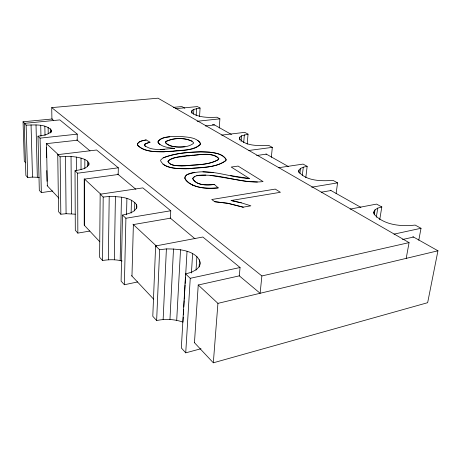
<?xml version="1.0" encoding="UTF-8"?>
<svg xmlns="http://www.w3.org/2000/svg" width="461" height="461" viewBox="0 0 461 461"><rect width="100%" height="100%" fill="white"/><g stroke="black" fill="none" stroke-linecap="round" stroke-linejoin="round"><path stroke-width="0.69" d="M84.553 225.521L84.565 179.104L118.195 174.489L118.316 167.798L96.597 150.009L57.752 154.637L58.547 211.703L60.835 214.244L66.084 213.714L75.276 214.186M84.836 168.789L84.841 159.437C77.039 156.262 68.389 156.043 60.109 156.832L57.752 154.637M87.509 166.813L87.521 161.102L84.841 159.437M88.869 165.113L88.875 162.964L87.521 161.102M131.967 276.07L133.373 224.576L170.414 218.197L170.766 210.758L142.847 187.886L100.17 194.225L99.611 257.273L102.532 260.511C109.009 259.468 115.751 259.33 122.136 260.995M102.532 260.511L103.195 197.054L100.17 194.225M108.341 259.785L109.211 196.484C118.563 196.703 130.4 196.651 136.663 204.742L136.923 207.254C134.491 212.74 127.726 213.841 122.493 215.068L121.099 281.112L124.378 284.754L137.649 281.942M114.345 259.774L115.423 196.536M120.16 260.477L121.45 197.204M124.378 284.754L125.911 218.255L122.493 215.068M126.533 214.832L126.913 198.449M131.126 213.063L131.46 200.189M134.554 210.954L134.791 202.333M136.56 208.309L136.663 204.742M145.042 144.431L144.645 145.664L144.696 144.379L145.244 143.815L150.004 142.195L146.12 139.931C143.146 140.709 138.617 140.882 137.384 144.212L137.845 145.636C147.249 153.594 161.045 151.669 172.46 151.41C180.856 149.364 195.032 151.663 200.466 143.832C197.141 136.94 187.091 137.309 180.505 136.421C173.255 136.952 162.652 135.194 157.99 141.867L158.411 143.117C162.641 147.301 169.089 147.716 174.679 148.402C165.05 148.696 152.608 151.951 144.518 145.371L145.244 143.815L150.004 142.195M194.467 342.702L198.236 285.013L239.317 275.862L240.054 267.507L202.84 237.023L155.611 245.972L152.793 316.286L156.642 320.556C165.349 318.66 174.523 319.156 182.942 322.095L183.236 317.093M156.642 320.556L159.644 249.741L155.611 245.972M163.136 319.525L166.398 248.911C177.502 248.928 197.141 249.868 200.443 263.145L199.388 266.504L196.426 269.576L191.73 272.128L185.604 273.972L181.329 347.951L185.731 352.838L201.008 348.741M88.875 162.964L88.777 164.894C85.7 169.216 79.828 169.786 75.016 170.749L75.304 230.293L77.84 233.11L89.803 231.059M169.965 319.45L173.503 248.905M176.707 320.32L180.528 249.735M191.932 113.227L192.093 110.381L193.856 109.361L200.074 108.041L199.555 116.627M193.574 114.328L193.856 109.361M183.357 314.949L183.685 309.233M183.812 307.089L184.181 300.653M184.267 299.224L184.636 292.793M184.723 291.364L185.091 284.933M185.178 283.503L185.547 277.073M185.674 274.929L187.033 251.349M196.161 115.74L196.582 108.566M185.731 352.838L190.243 278.306L185.604 273.972M191.43 273.016L192.612 253.648M196.034 270.065L196.893 256.5M199.112 266.919L199.578 259.739M305.804 177.681L307.159 166.317L303.286 167.199L300.486 168.49L298.959 170.115L298.837 171.97C306.899 181.265 321.605 181.179 333.032 180.395L337.573 182.867L336.109 193.568M219.246 128.049L219.903 118.834L216.964 117.238C208.585 117.572 199.037 117.832 191.897 112.818L191.419 111.556L192.093 110.381M412.82 236.631L437.95 250.784L427.647 302.693L213.328 362.807L217.926 303.361L198.155 284.938M144.477 145.711L144.564 144.621L144.645 145.664M239.657 139.937L239.887 137.096L241.576 135.822L248.047 134.151L247.188 144.12M241.103 141.562L241.576 135.822M243.696 142.68L244.365 134.819M271.333 157.31L272.324 147.359L268.717 145.399C259.462 145.676 245.684 146.552 239.426 138.559L239.887 137.096M53.568 120.402L51.914 119.013L51.724 107.615L261.877 275.949L260.125 293.277L239.138 275.713M298.711 172.241L298.959 170.115M299.909 173.434L300.486 168.49M302.278 175.745L303.286 167.199M373.6 213.368L373.825 211.956L375.035 209.83L377.761 208.124L381.812 206.943L379.726 219.736M374.24 214.791L375.035 209.83M376.285 217.292L377.761 208.124M406.21 258.367L409.068 242.613L158.031 98.193L51.724 107.615M418.784 240.233L421.014 228.276L415.125 225.072C401.237 226.668 384.203 225.227 374.251 214.382L373.825 211.956M47.345 185.852L46.509 143.642L77.252 140.225L77.229 134.145L59.855 119.912L24.249 123.364L26.133 125.127C34.368 125.104 45.264 123.525 51.338 130.152L51.027 131.673C47.667 135.108 42.475 135.442 37.998 136.197L39.312 190.358L41.334 192.6L52.652 190.992M165.804 142.455L166.219 141.193C174.483 138.075 186.25 136.744 193.557 142.495L193.62 143.233C187.166 148.661 171.999 148.482 165.545 142.904L165.528 142.08C172.892 137.032 184.077 137.966 192.225 141.101M144.696 144.379L144.714 145.762L145.578 146.592M166.219 141.193L165.464 142.553C169.867 148.016 178.672 146.898 185.017 146.661M163.182 157.858L160.924 159.737L160.572 160.768C165.378 170.04 179.83 168.236 188.658 168.755C200.852 166.905 215.788 168.357 225.93 160.474L226.063 159.235C220.421 151.698 209.277 152.211 200.754 151.778C188.14 152.51 174.984 152.954 163.182 157.858C177.883 152.366 194.144 151.312 209.732 152.188C215.385 153.179 223.308 153.813 226.109 159.592L225.838 160.664C214.567 168.409 199.204 167.487 185.967 168.824C178.165 168.663 169.66 168.588 162.9 164.145M194.894 176.419L193.147 177.704L192.727 178.684C196.576 185.852 207.329 185.178 214.394 184.509L218.243 187.875C209.288 188.831 199.844 188.434 191.586 184.498C188.18 183.092 181.709 178.309 186.653 174.915C206.799 166.548 228.846 177.646 249.378 178.505L231.215 167.066L238.072 166.081L263.075 181.565C240.7 184.365 218.929 172.351 196.645 175.797M217.926 303.361L437.95 250.784M261.877 275.949L409.068 242.613M402.465 239.524L413.569 237.052M190.243 278.306L240.054 267.507M393.994 234.136L421.014 228.276M146.12 139.931C143.141 140.68 139.176 140.882 137.459 143.826L137.441 144.812C143.509 152.332 155.069 151.364 163.822 151.848C175.727 150.303 190.088 152.101 200.195 144.754L200.454 143.544L199.746 142.069L197.677 140.392M350.124 209.11L376.574 204.096L381.812 206.943M194.853 172.305C191.263 173.048 185.247 173.664 184.74 178.2C191.54 188.849 206.966 188.722 218.243 187.875M243.085 207.168L250.87 205.819L241.357 202.846L231.117 200.523L280.403 192.289L275.246 189.096L211.737 199.515L214.78 201.722L227.965 203.324L243.085 207.168L227.965 203.324L214.78 201.722M321.236 192.208L330.969 190.531M125.911 218.255L170.766 210.758M311.682 187.195L337.573 182.867M187.27 155.772C181.231 157.697 172.241 155.956 167.96 161.448C170.95 166.974 179.657 165.476 184.936 165.879C195.983 164.358 208.718 165.384 218.502 159.558L218.808 158.63C215.224 153.559 207.156 154.775 201.682 154.412C190.681 155.962 178.021 154.821 168.288 160.682L167.954 161.604C170.432 166.214 177.387 165.447 181.824 165.937C193.908 164.612 208.009 165.81 218.612 159.385L218.791 158.486C210.665 151.035 197.043 155.68 187.27 155.772L189.408 155.853M278.415 167.752L303.067 164.093L307.159 166.317M169.752 136.796C165.839 137.511 161.022 137.62 158.273 140.922L157.99 141.942L158.29 142.933L159.95 144.541M256.616 155.507L266.395 154.164M75.016 170.749L77.638 173.198L118.316 167.798M248.888 150.47L272.324 147.359M159.644 249.741L166.398 248.911M221.608 135.119L244.756 132.359L248.047 134.151M214.394 184.509C207.312 185.184 196.743 185.829 192.721 178.776C194.951 174.223 201.653 175.359 205.854 175.065M205.329 125.974L214.526 124.948M37.998 136.197L40.072 138.133L77.229 134.145M197.181 121.272L219.903 118.834M175.572 108.687L197.377 106.577L200.074 108.041M25.718 162.796L24.312 161.292L23.05 121.785L52.381 118.973M173.273 107.373L181.859 106.549L184.832 108.226M103.195 197.054L109.211 196.484M24.249 123.364L25.879 175.451L27.723 177.497L32.506 177.105L39.289 177.376M160.244 149.364L164.393 149.295M212.36 124.747L214.152 124.741L231.485 134.503M257.405 182.014L246.26 181.271L210.112 175.364M202.903 171.849L213.166 172.685M249.378 178.505L230.569 175.595M231.117 200.523L241.357 202.846M192.231 155.173L193.366 155.703M265.939 153.905L288.713 166.732M330.399 190.209L360.894 207.387M192.554 184.953L193.516 185.743M76.762 139.816L90.022 150.908M117.636 174.022L135.857 189.275M170.103 217.932L194.951 238.735M23.05 121.785L25.09 123.686M46.244 143.4L58.57 154.879M100.953 194.369L84.225 178.787L84.219 225.164L99.806 241.783M132.929 224.167L156.515 246.139M47.091 185.576L58.829 198.092M131.541 275.615L153.576 299.103M194.375 342.609L213.328 362.807M26.133 125.127L27.723 177.497M31.054 124.845L32.506 177.105M36.021 124.943L37.335 177.162M40.718 125.409L40.96 136.145M40.072 138.133L41.334 192.6M44.838 126.228L45.028 135.546M48.117 127.34L48.244 133.811M46.325 147.681L46.532 157.697M46.792 170.564L47.005 181.288M51.338 130.152L51.373 132.295M50.341 128.677L50.416 132.947M60.109 156.832L60.835 214.244M65.52 156.435L66.084 213.714M71.04 156.515L71.438 213.743M76.319 157.074L76.376 170.668M77.638 173.198L77.84 233.11M81.021 158.065L81.038 169.539"/></g></svg>
